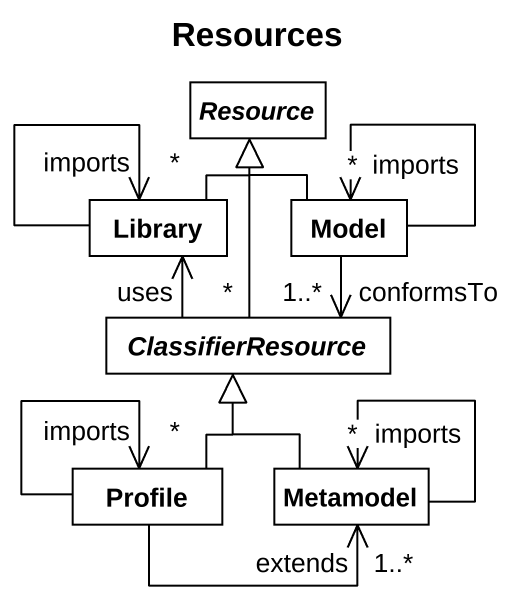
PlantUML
@startuml
title Resources
hide circle
hide empty members
abstract class Resource #FFFFFF
class Library #FFFFFF
class Model #FFFFFF
abstract class ClassifierResource #FFFFFF
class Profile #FFFFFF
class Metamodel #FFFFFF
Library -up-|> Resource
Library --> "*\nimports" Library
Model -up-|> Resource
Model --> "imports\n*" Model
Model --> "conformsTo\n1..*" ClassifierResource
ClassifierResource -up-|> Resource
ClassifierResource -up-> "uses\n*" Library
Profile -up-|> ClassifierResource
Profile --> "imports\n*" Profile
Profile -right-> "extends\n1..*" Metamodel
Metamodel -up-|> ClassifierResource
Metamodel --> "imports\n*" Metamodel
@enduml
